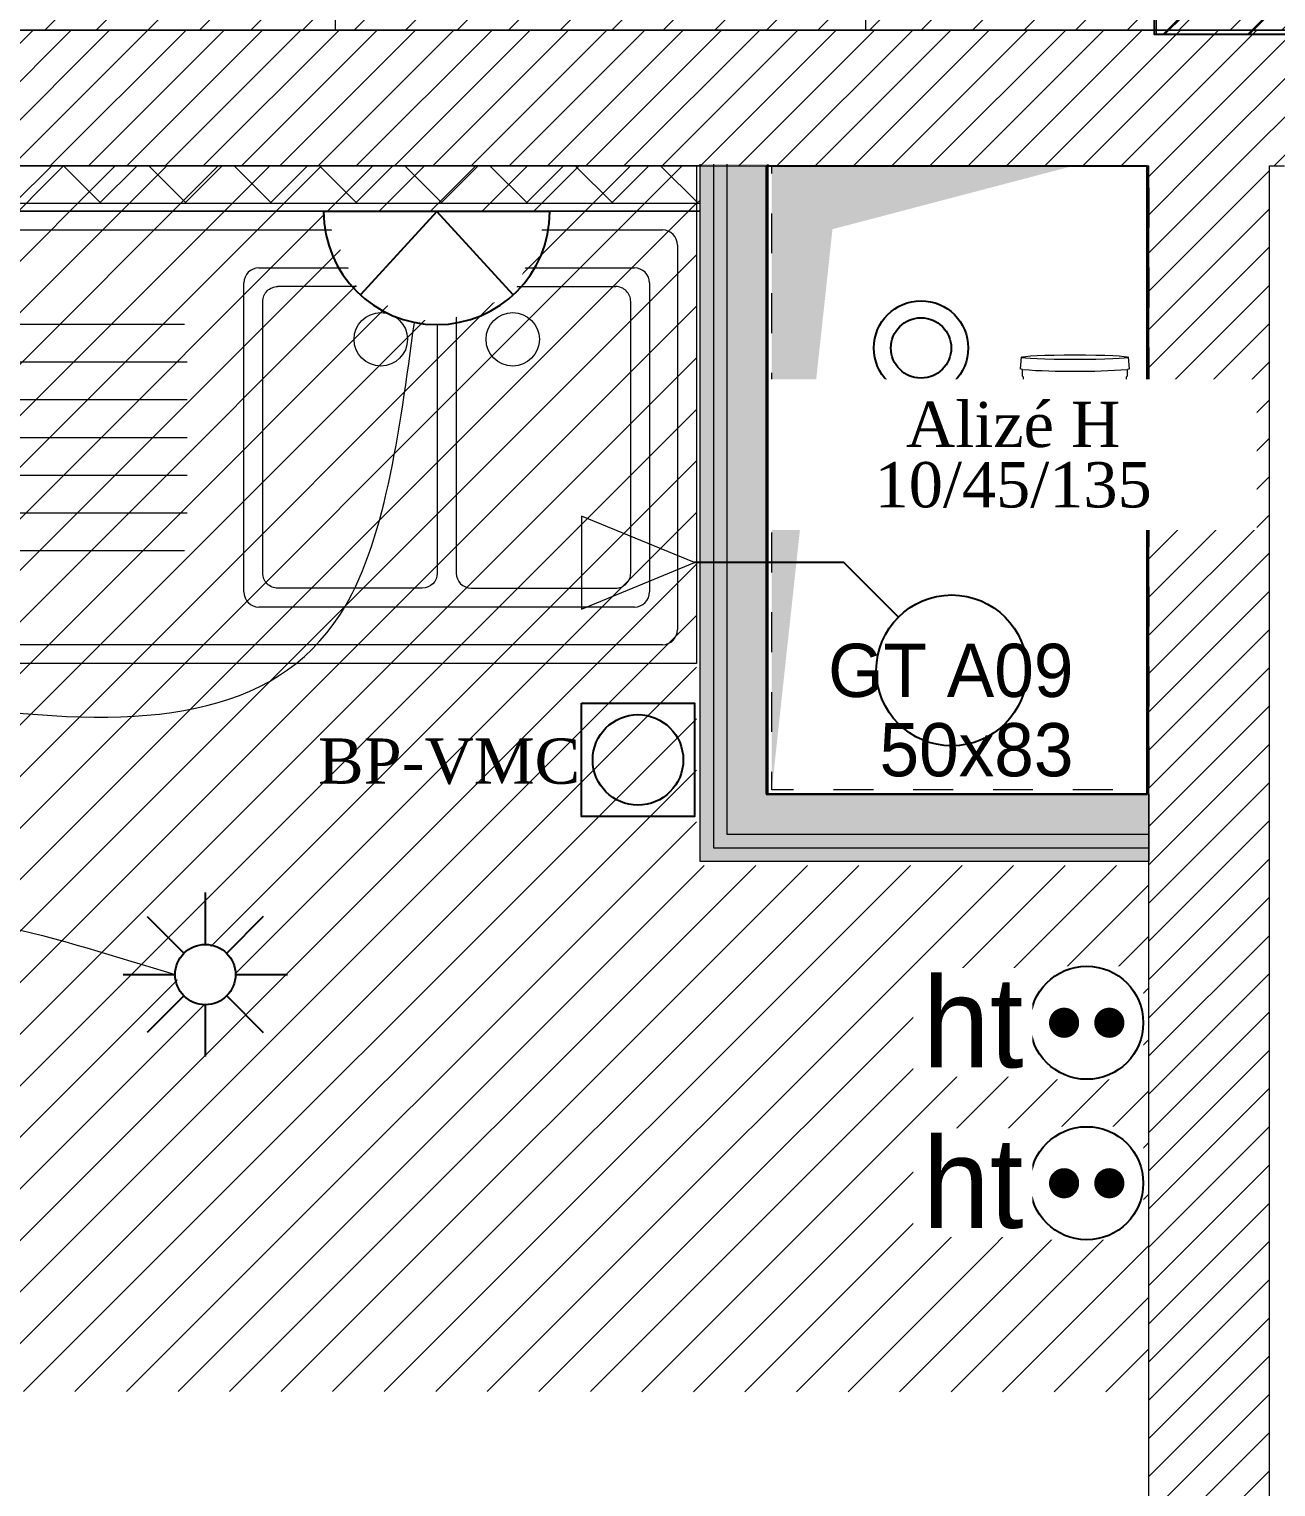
# Model space of a CAD drawing. Header units: centimetres. Extents: x 2666 to 9670, y 1889 to 5633.
# Drawn here: x 6043.4 to 6208.7, y 3959.2 to 4152.5 of the extents above; entities that cross this region are included whole.
import ezdxf

# ---------------------------------------------------------------- set-up
doc = ezdxf.new("R2010")
doc.units = ezdxf.units.CM
doc.header["$LTSCALE"] = 12.7
for name, pattern in [('ISO-03', [3, 1.2, -1.8]), ('Style de ligne -11', [0.694444, 0.41656, -0.277884]), ('VW-01', [0.83312, 0.41656, -0.41656])]:
    doc.linetypes.add(name, pattern=pattern)
doc.layers.add('B faience', color=7, linetype='Style de ligne -11', lineweight=13, true_color=0x0040ff)
doc.layers.add('C ANNOTATIONS-textes-numérotation gaine', color=7, linetype='ISO-03', lineweight=5, true_color=0xdd0000)
for name, color, linetype, lineweight in [('B Faux plafonds', 7, 'Continuous', 5), ('B Faux plafonds-1', 7, 'Continuous', 5), ('B GÈnÈral', 7, 'Continuous', 5), ('B Général', 7, 'Continuous', 5), ('C ANNOTATIONS-prestations', 7, 'Continuous', 5), ('C ANNOTATIONS-prestations-1', 7, 'Continuous', 5), ('F REMPLISSAGE-vert clair', 7, 'Continuous', 13), ('F REMPLISSAGE-vert clair-1', 7, 'Continuous', 5), ('F REMPLISSAGE-vert foncÈ', 7, 'Continuous', 5), ('F REMPLISSAGE-vert foncé', 7, 'Continuous', 13), ('prlm-ELEC-CFO', 1, 'Continuous', 25)]:
    doc.layers.add(name, color=color, linetype=linetype, lineweight=lineweight)
for name, color, linetype in [('prlm-CHAUFF', 4, 'Continuous'), ('prlm-EAU-CHU', 42, 'Continuous'), ('prlm-EAU-EUEV', 25, 'Continuous'), ('prlm-GT', 242, 'Continuous'), ('prlm-MOD', 64, 'Continuous'), ('prlm-VMC', 93, 'Continuous')]:
    doc.layers.add(name, color=color, linetype=linetype)
doc.styles.add('Eurostile', font='')
doc.styles.add('prlm-elec-cfo', font='comic.ttf', dxfattribs={"height": 12})
doc.styles.add('prlm-vmc', font='pala.ttf', dxfattribs={"height": 14})
doc.styles.get('Eurostile').set_extended_font_data('Eurostile')
pattern_1 = [(45, (0, 0.2205), (-3.5277778, 3.3072917), [])]
pattern_2 = [(45, (0, 0), (2.4253472, -2.6458333), [])]

# ---------------------------------------------------------------- blocks, each defined once
blk = doc.blocks.new('Groupe-28-1')
at = {"layer": 'B Général', "color": 7, "linetype": 'VW-01', "lineweight": 5, "flags": 128}
blk.add_lwpolyline([(6141.89, 4134.39), (6191.89, 4134.39), (6191.89, 4051.63), (6141.89, 4051.63)], close=True, dxfattribs=at)
at = {"layer": 'C ANNOTATIONS-textes-numérotation gaine', "color": 7, "insert": (6181.89, 4071.02), "char_height": 7.059, "width": 50, "attachment_point": 3, "line_spacing_factor": 0.894142, "style": 'Eurostile'}
blk.add_mtext('GT A09\\P50x83', dxfattribs=at)
blk = doc.blocks.new('xi.be')
at = {"layer": 'prlm-VMC', "color": 0, "linetype": 'ByBlock', "lineweight": 5, "flags": 128}
blk.add_lwpolyline([(-6.17, -15), (6.17, -15), (0, 0)], close=True, dxfattribs=at)
at = {"layer": 'prlm-VMC', "color": 0, "linetype": 'ByBlock', "lineweight": 5}
blk.add_solid([(0, -1), (5.17, -14), (-5.17, -14), (0, -1)], dxfattribs=at)
blk = doc.blocks.new('xi.ventvert')
at = {"layer": 'prlm-CHAUFF', "ltscale": 50}
for radius in [6.25, 4]:
    blk.add_circle((0, 0), radius, dxfattribs=at)
blk = doc.blocks.new('xi.chu')
at = {"layer": 'prlm-EAU-EUEV', "linetype": 'ByBlock', "lineweight": 5}
blk.add_hatch(color=0, dxfattribs=at).paths.add_polyline_path([(6.5, 0, 1), (-6.5, 0, 1)])
at = {"layer": 'prlm-EAU-EUEV', "color": 0, "linetype": 'ByBlock', "lineweight": 5}
blk.add_circle((0, 0), 6.5, dxfattribs=at)
blk = doc.blocks.new('xi.cceu1')
at = {"layer": 'prlm-EAU-CHU', "color": 0, "lineweight": 13}
for p, q in [((-4.87, -7.27), (-4.87, -4.09)), ((4.87, -4.09), (4.87, -7.27)), ((-4.34, -6.83), (-6.84, -8.91)), ((6.84, -8.91), (4.34, -6.83)), ((-6.85, -8.92), (-6.85, -12.09)), ((6.85, -12.09), (6.85, -8.92)), ((-7.25, -13.12), (-6.97, -13.03)), ((-7.25, -13.12), (-7.11, -14.67)), ((-6.85, -12.09), (-6.97, -12.22)), ((-6.97, -12.22), (-6.97, -13.03)), ((6.97, -12.22), (6.85, -12.09)), ((6.94, -13.03), (7.25, -13.12)), ((6.97, -13.03), (6.97, -12.22)), ((7.11, -14.67), (7.25, -13.12))]:
    blk.add_line(p, q, dxfattribs=at)
for radius in [6.36, 4.67]:
    blk.add_circle((0, 0), radius, dxfattribs=at)
for centre, radius, start, end in [((-0.73, -11.68), 6.05, 106.1332, 126.5542), ((0.73, -11.68), 6.05, 53.4458, 73.8668), ((0, -87.18), 78.56, 84.9975, 95.0025), ((0.01, -119.65), 106.84, 86.281, 93.7477)]:
    blk.add_arc(centre, radius, start, end, dxfattribs=at)
blk.add_ellipse((0, -14.67), major_axis=(7.1, 0), ratio=0.043635, dxfattribs=at)
blk = doc.blocks.new('xi.bp-vmc-cui')
at = {"layer": 'prlm-VMC', "color": 0, "linetype": 'ByBlock', "lineweight": -2, "flags": 128}
blk.add_lwpolyline([(-7.5, 7.5), (7.5, 7.5), (7.5, -7.5), (-7.5, -7.5)], close=True, dxfattribs=at)
at = {"layer": 'prlm-VMC', "color": 0, "linetype": 'ByBlock', "lineweight": -2}
blk.add_circle((0, 0), 6, dxfattribs=at)
blk = doc.blocks.new('xi.ECAP')
at = {"color": 0}
blk.add_wipeout([(-15, 0), (-10.13, 11.06), (0, 15), (10.13, 11.06), (15, 0)], dxfattribs=at).dxf.layer = 'prlm-ELEC-CFO'
at = {"layer": 'prlm-ELEC-CFO', "color": 0, "linetype": 'ByBlock', "lineweight": -2, "flags": 128}
blk.add_lwpolyline([(15, 0, 1), (-15, 0)], format="xyb", close=True, dxfattribs=at)
at = {"layer": 'prlm-ELEC-CFO', "color": 0}
blk.add_lwpolyline([(-10.13, 11.06), (0, 0), (10.13, 11.06)], dxfattribs=at)
blk = doc.blocks.new('xi.SPOT')
at = {"color": 0, "lineweight": 5}
blk.add_wipeout([(-4, 0), (-2.83, -2.83), (0, -4), (2.83, -2.83), (4, 0), (2.83, 2.83), (0, 4), (-2.83, 2.83)], dxfattribs=at).dxf.layer = 'prlm-ELEC-CFO'
at = {"layer": 'prlm-ELEC-CFO', "color": 0, "linetype": 'ByBlock', "lineweight": -2, "flags": 128}
for points in [[(0, 10.88), (0, 4)], [(-7.69, 7.69), (-2.83, 2.83)], [(7.69, 7.69), (2.83, 2.83)], [(-10.88, 0), (-4, 0)], [(4, 0), (10.88, 0)], [(-2.83, -2.83), (-7.69, -7.69)], [(2.83, -2.83), (7.69, -7.69)], [(0, -4), (0, -10.88)]]:
    blk.add_lwpolyline(points, dxfattribs=at)
at = {"layer": 'prlm-ELEC-CFO', "color": 0, "linetype": 'ByBlock', "lineweight": -2}
blk.add_circle((0, 0), 4, dxfattribs=at)
blk = doc.blocks.new('xi.PCHT')
at = {"color": 0, "lineweight": 5}
blk.add_wipeout([(-7.5, -7.5), (7.5, -7.5), (7.5, 7.5), (-7.5, 7.5)], dxfattribs=at).dxf.layer = 'prlm-ELEC-CFO'
at = {"layer": 'prlm-ELEC-CFO', "color": 0, "linetype": 'ByBlock', "lineweight": 5, "const_width": 2}
for points in [[(-4, 0, 1), (-2, 0, 1)], [(2, 0, 1), (4, 0, 1)]]:
    blk.add_lwpolyline(points, format="xyb", close=True, dxfattribs=at)
at = {"layer": 'prlm-ELEC-CFO', "color": 0, "linetype": 'ByBlock', "lineweight": -2}
blk.add_circle((0, 0), 7.5, dxfattribs=at)
blk = doc.blocks.new('Evier 120.60 RSH')
at = {"layer": 'B Général', "color": 7, "linetype": 'Continuous', "lineweight": 5}
for p, q in [((-55.5, -2.5), (55.5, -2.5)), ((-57.5, -55.5), (-57.5, -4.5)), ((57.5, -4.5), (57.5, -55.5)), ((2, -7.53), (51.79, -7.53)), ((0, -50.5), (0, -9.53)), ((53.79, -9.53), (53.79, -50.5)), ((18.98, -10), (18.98, -10)), ((-52.12, -15), (-7.88, -15)), ((-52.5, -20), (-7.5, -20)), ((-52.5, -25), (-7.5, -25)), ((-52.5, -30), (-7.5, -30)), ((-52.5, -35), (-7.5, -35)), ((-52.5, -40), (-7.5, -40)), ((25.65, -43.33), (25.65, -43.33)), ((-52.12, -45), (-7.88, -45)), ((9.17, -50), (9.17, -50)), ((51.79, -52.5), (2, -52.5)), ((55.5, -57.5), (-55.5, -57.5))]:
    blk.add_line(p, q, dxfattribs=at)
at = {"layer": 'B Général', "color": 7, "linetype": 'Continuous', "lineweight": 5, "flags": 128}
blk.add_lwpolyline([(-60, 0), (-60, 6), (60, 6), (60, 0)], dxfattribs=at)
blk.add_lwpolyline([(-60, 0), (60, 0), (60, -60), (-60, -60)], close=True, dxfattribs=at)
for points in [[(25.65, -12), (25.65, -48, -0.414212), (23.65, -50), (4.5, -50, -0.198914), (3.09, -49.41, -0.198914), (2.5, -48), (2.5, -12, -0.414214), (4.5, -10)], [(25.65, -12, 0.414212), (23.65, -10), (4.45, -10)], [(28.15, -12), (28.15, -48, 0.414212), (30.15, -50), (49.29, -50, 0.198914), (50.71, -49.41, 0.198914), (51.29, -48), (51.29, -12, 0.414214), (49.29, -10)], [(28.15, -12, -0.414212), (30.15, -10), (49.34, -10)]]:
    blk.add_lwpolyline(points, format="xyb", dxfattribs=at)
at = {"layer": 'B Général', "color": 7, "linetype": 'Continuous', "lineweight": 5}
for centre, start, end in [((-55.5, -4.5), 90, 180), ((55.5, -4.5), 0, 90), ((2, -9.53), 90, 180), ((51.79, -9.53), 0, 90), ((2, -50.5), 180, 270), ((51.79, -50.5), 270, 0), ((-55.5, -55.5), 180, 270), ((55.5, -55.5), 270, 0)]:
    blk.add_arc(centre, 2, start, end, dxfattribs=at)
for centre in [(18.15, -17), (35.65, -17)]:
    blk.add_ellipse(centre, major_axis=(3.54, 0), ratio=1, dxfattribs=at)

msp = doc.modelspace()

# ---------------------------------------------------------------- hatches: boundary and pattern name
at = {"layer": 'B Faux plafonds', "linetype": 'Continuous', "lineweight": 5, "true_color": 0xaaaaaa}
h = msp.add_hatch(dxfattribs=at)
h.set_pattern_fill('F_P__SOFFITE', color=253, style=0, pattern_type=2)
h.set_pattern_definition(pattern_1)
h.paths.add_polyline_path([(4337.44, 3228.48), (4207.44, 3228.48), (4207.44, 4282.39), (4659.96, 4282.39), (4659.96, 4330.39), (5019.96, 4330.39), (5019.96, 4687.89), (5150.04, 4687.72), (5150.04, 4282.39), (6787.89, 4282.39), (6787.89, 4152.39), (4337.44, 4152.39)])
at = {"layer": 'B Faux plafonds-1', "linetype": 'Continuous', "lineweight": 5, "true_color": 0xaaaaaa}
h = msp.add_hatch(dxfattribs=at)
h.set_pattern_fill('F_P__SOFFITE', color=253, style=0, pattern_type=2)
h.set_pattern_definition(pattern_1)
h.paths.add_polyline_path([(5812.97, 4134.4), (5812.95, 3971.89), (6191.88, 3971.83), (6191.89, 4041.63), (6131.89, 4041.63), (6131.89, 4134.39)])
at = {"layer": 'B GÈnÈral', "linetype": 'Continuous', "lineweight": 5}
h = msp.add_hatch(dxfattribs=at)
h.set_pattern_fill('50_BETON', style=0, pattern_type=2)
h.set_pattern_definition(pattern_2)
h.paths.add_polyline_path([(5534.54, 4152.39), (5534.54, 4134.39), (6589.65, 4134.39), (6589.65, 4152.39)])
at = {"layer": 'B GÈnÈral', "linetype": 'Continuous', "lineweight": 5, "true_color": 0x808080}
h = msp.add_hatch(dxfattribs=at)
h.set_pattern_fill('02_ISOLANT', color=8, angle=-180, style=0, pattern_type=2)
h.set_pattern_definition([(-135, (0, 0), (5.656854, -5.656854), []), (-45, (0, 0), (-5.656854, -5.656854), [])])
h.paths.add_polyline_path([(6132.39, 4129.39), (6132.39, 4134.39), (5812.96, 4134.39), (5812.96, 4129.39)])
at = {"layer": 'B GÈnÈral', "linetype": 'Continuous', "lineweight": 5}
h = msp.add_hatch(dxfattribs=at)
h.set_pattern_fill('50_BETON', style=0, pattern_type=2)
h.set_pattern_definition(pattern_2)
h.paths.add_polyline_path([(6207.89, 4134.39), (6191.89, 4134.39), (6191.89, 3325.39), (6207.89, 3325.39)])
at = {"layer": 'C ANNOTATIONS-prestations-1', "linetype": 'Continuous', "lineweight": 9, "true_color": 0x989898}
h = msp.add_hatch(dxfattribs=at)
h.set_pattern_fill('DALETTES TERRASSE 50X50', color=252, scale=1.406016, style=0, pattern_type=2)
h.set_pattern_definition([(0, (4678, 4152.39), (4e-15, -70.3008), []), (-90, (4678, 4152.39), (70.3008, 0), [])])
h.paths.add_polyline_path([(4337.44, 3228.48), (4207.44, 3228.48), (4207.44, 4282.39), (4659.96, 4282.39), (4659.96, 4330.39), (5019.96, 4330.39), (5019.96, 4687.89), (5150.04, 4687.72), (5150.04, 4282.39), (6787.89, 4282.39), (6787.89, 4152.39), (4337.44, 4152.39)])
at = {"layer": 'C ANNOTATIONS-prestations-1', "linetype": 'Continuous', "lineweight": 18, "true_color": 0x729900}
h = msp.add_hatch(dxfattribs=at)
h.set_pattern_fill('ANSI31_9', color=64, style=0, pattern_type=2)
h.set_pattern_definition([(45, (-3604.171, 0), (-5.61266, 5.61266), [])])
h.paths.add_polyline_path([(6192.85, 4231.31), (6192.85, 4151.91), (6224.93, 4151.91), (6224.93, 4282.34), (6192.85, 4282.34), (6192.85, 4231.31)])
at = {"layer": 'prlm-MOD'}
h = msp.add_hatch(dxfattribs=at)
h.set_pattern_fill('ANSI31', color=256, scale=2.5)
h.set_pattern_definition([(45, (-3604.411, -0.052), (-5.61266, 5.61266), [])])
h.paths.add_polyline_path([(6192.61, 4231.25), (6192.61, 4151.85), (6224.69, 4151.85), (6224.69, 4282.29), (6192.61, 4282.29)])

# ---------------------------------------------------------------- linework, layer by layer
at = {"layer": 'B faience'}
msp.add_line((5951.89, 4128.39), (6132.39, 4128.39), dxfattribs=at)
at = {"layer": 'B GÈnÈral', "color": 9, "linetype": 'Continuous', "true_color": 0xc0dcc0}
for points in [[(6141.39, 4051.13), (6132.39, 4042.13), (6141.39, 4134.63), (6132.39, 4134.63)], [(6191.89, 4051.13), (6191.89, 4042.13), (6141.39, 4051.13), (6132.39, 4042.13)]]:
    msp.add_solid(points, dxfattribs=at)
at = {"layer": 'B GÈnÈral', "color": 254, "linetype": 'Continuous', "true_color": 0xd6d6d6}
msp.add_solid([(6149.94, 4125.99), (6181.89, 4134.39), (6141.89, 4051.63), (6141.89, 4134.39)], dxfattribs=at)
at = {"layer": 'B Général', "color": 7, "linetype": 'Continuous', "lineweight": 18}
for p, q in [((5534.54, 4152.39), (6589.65, 4152.39)), ((5534.54, 4134.39), (6191.89, 4134.39)), ((6191.89, 3551.39), (6191.89, 4134.39)), ((6207.89, 3325.39), (6207.89, 4134.39)), ((6207.89, 4134.39), (6209.89, 4134.39))]:
    msp.add_line(p, q, dxfattribs=at)
at = {"layer": 'B Général', "color": 7, "linetype": 'Continuous', "lineweight": 5}
for p, q in [((5534.54, 4152.39), (6589.65, 4152.39)), ((5534.54, 4134.39), (6191.89, 4134.39)), ((6132.39, 4134.39), (5812.96, 4134.39)), ((6191.89, 3551.39), (6191.89, 4134.39)), ((6207.89, 3325.39), (6207.89, 4134.39)), ((6207.89, 4134.39), (6209.89, 4134.39)), ((6132.39, 4129.39), (5812.96, 4129.39)), ((6132.39, 4128.39), (5812.96, 4128.39))]:
    msp.add_line(p, q, dxfattribs=at)
at = {"layer": 'B Général', "color": 7, "linetype": 'Continuous', "lineweight": 13}
for p, q in [((6132.39, 4134.39), (5812.96, 4134.39)), ((6132.39, 4134.39), (6132.39, 4134.63)), ((6141.39, 4051.13), (6141.39, 4134.63)), ((6132.39, 4128.39), (5812.96, 4128.39)), ((6132.39, 4042.13), (6132.39, 4128.39)), ((6191.89, 4051.13), (6141.39, 4051.13)), ((6191.89, 4051.13), (6191.89, 4042.13)), ((6191.89, 4042.13), (6132.39, 4042.13))]:
    msp.add_line(p, q, dxfattribs=at)
at = {"layer": 'C ANNOTATIONS-prestations', "color": 7, "linetype": 'Continuous', "lineweight": 5, "flags": 128}
msp.add_lwpolyline([(4337.44, 3228.48), (4207.44, 3228.48), (4207.44, 4282.39), (4659.96, 4282.39), (4659.96, 4330.39), (5019.96, 4330.39), (5019.96, 4687.89), (5150.04, 4687.72), (5150.04, 4282.39), (6787.89, 4282.39), (6787.89, 4152.39), (4337.44, 4152.39)], close=True, dxfattribs=at)
msp.add_lwpolyline([(4337.44, 3228.48), (4207.44, 3228.48), (4207.44, 4282.39), (4659.96, 4282.39), (4659.96, 4330.39), (5019.96, 4330.39), (5019.96, 4687.89), (5150.04, 4687.72), (5150.04, 4282.39), (6787.89, 4282.39), (6787.89, 4152.39), (4337.44, 4152.39)], close=True, dxfattribs=at)
at = {"layer": 'C ANNOTATIONS-prestations', "flags": 128}
msp.add_lwpolyline([(6192.85, 4231.31), (6192.85, 4151.91), (6224.93, 4151.91), (6224.93, 4282.34), (6192.85, 4282.34), (6192.85, 4231.31)], dxfattribs=at)
at = {"layer": 'F REMPLISSAGE-vert clair'}
for p, q in [((6134.19, 4043.93), (6134.19, 4134.63)), ((6135.99, 4045.73), (6135.99, 4134.63)), ((6135.99, 4045.73), (6135.99, 4134.63)), ((6191.89, 4043.93), (6134.19, 4043.93)), ((6191.89, 4045.73), (6135.99, 4045.73)), ((6191.89, 4045.73), (6135.99, 4045.73))]:
    msp.add_line(p, q, dxfattribs=at)
at = {"layer": 'F REMPLISSAGE-vert clair', "color": 7, "linetype": 'Continuous', "lineweight": 13}
for p, q in [((6141.39, 4051.13), (6141.39, 4134.63)), ((6191.89, 4051.13), (6141.39, 4051.13))]:
    msp.add_line(p, q, dxfattribs=at)
at = {"layer": 'F REMPLISSAGE-vert clair-1', "color": 9, "linetype": 'Continuous', "true_color": 0xc0dcc0}
for points in [[(6134.19, 4043.93), (6135.99, 4045.73), (6134.19, 4134.63), (6135.99, 4134.63)], [(6135.99, 4045.73), (6141.39, 4051.13), (6135.99, 4134.63), (6141.39, 4134.63)], [(6191.89, 4045.73), (6191.89, 4051.13), (6135.99, 4045.73), (6141.39, 4051.13)], [(6191.89, 4043.93), (6191.89, 4045.73), (6134.19, 4043.93), (6135.99, 4045.73)]]:
    msp.add_solid(points, dxfattribs=at)
at = {"layer": 'F REMPLISSAGE-vert foncÈ', "color": 54, "linetype": 'Continuous', "true_color": 0x99aa00}
for points in [[(6132.39, 4042.13), (6134.19, 4043.93), (6132.39, 4134.63), (6134.19, 4134.63)], [(6191.89, 4042.13), (6191.89, 4043.93), (6132.39, 4042.13), (6134.19, 4043.93)]]:
    msp.add_solid(points, dxfattribs=at)
at = {"layer": 'F REMPLISSAGE-vert foncé', "color": 7, "linetype": 'Continuous', "lineweight": 13}
for p, q in [((6132.39, 4042.13), (6132.39, 4134.63)), ((6191.89, 4042.13), (6132.39, 4042.13))]:
    msp.add_line(p, q, dxfattribs=at)
at = {"layer": 'F REMPLISSAGE-vert foncé'}
for p, q in [((6134.19, 4043.93), (6134.19, 4134.63)), ((6191.89, 4043.93), (6134.19, 4043.93))]:
    msp.add_line(p, q, dxfattribs=at)
at = {"layer": 'prlm-GT'}
msp.add_lwpolyline([(6141.15, 4051.08), (6191.65, 4051.08), (6191.65, 4134.34), (6141.15, 4134.34)], close=True, dxfattribs=at)
at = {"layer": 'prlm-MOD'}
msp.add_lwpolyline([(6192.61, 4231.25), (6192.61, 4151.85), (6224.69, 4151.85), (6224.69, 4282.29), (6192.61, 4282.29), (6192.61, 4231.25)], dxfattribs=at)
at = {"layer": 'prlm-VMC'}
msp.add_lwpolyline([(6158.68, 4074.56), (6151.45, 4081.79), (6131.65, 4081.79)], dxfattribs=at)
msp.add_circle((6165.75, 4067.49), 10, dxfattribs=at)

# ---------------------------------------------------------------- block references
at = {"layer": 'B Général', "color": 7}
msp.add_blockref('Evier 120.60 RSH', (6071.89, 4128.39), dxfattribs=at)
at = {"layer": 'C ANNOTATIONS-textes-numérotation gaine', "color": 7}
msp.add_blockref('Groupe-28-1', (0, 0), dxfattribs=at)
at = {"layer": 'prlm-CHAUFF'}
msp.add_blockref('xi.ventvert', (6161.68, 4110.24), dxfattribs=at)
at = {"layer": 'prlm-EAU-CHU', "rotation": 180}
msp.add_blockref('xi.cceu1', (6182.08, 4094.34), dxfattribs=at)
at = {"layer": 'prlm-EAU-EUEV'}
for p in [(6171.94, 4094.34), (6182.08, 4094.34)]:
    msp.add_blockref('xi.chu', p, dxfattribs=at)
at = {"layer": 'prlm-ELEC-CFO'}
msp.add_blockref('xi.bp-vmc-cui', (6124.15, 4055.62), dxfattribs=at)
at = {"layer": 'prlm-VMC', "color": 1, "rotation": 270.0000026290315}
msp.add_blockref('xi.be', (6131.65, 4081.79), dxfattribs=at)

# ---------------------------------------------------------------- texts
at = {"layer": 'prlm-ELEC-CFO', "insert": (6081.73, 4058.46), "char_height": 6, "attachment_point": 1, "style": 'prlm-vmc'}
msp.add_mtext_dynamic_manual_height_columns('BP-VMC', width=101.1298, gutter_width=50, heights=[0], dxfattribs=at)

# ---------------------------------------------------------------- next in the draw order: block references
at = {"layer": 'prlm-ELEC-CFO', "rotation": 180}
msp.add_blockref('xi.ECAP', (6097.47, 4128.34), dxfattribs=at)
at = {"layer": 'prlm-ELEC-CFO'}
for name, p in [('xi.SPOT', (6066.78, 4027.15)), ('xi.PCHT', (6183.65, 4020.76)), ('xi.PCHT', (6183.65, 3999.48))]:
    msp.add_blockref(name, p, dxfattribs=at)

# ---------------------------------------------------------------- next in the draw order: texts
at = {"layer": 'prlm-VMC', "ltscale": 25, "insert": (6173.9, 4096.06), "char_height": 6, "width": 58.6147, "attachment_point": 5, "line_spacing_factor": 0.8, "style": 'prlm-vmc', "bg_fill": 2}
msp.add_mtext('Alizé H 10/45/135', dxfattribs=at)

# ---------------------------------------------------------------- next in the draw order: linework, layer by layer
at = {"layer": 'prlm-ELEC-CFO', "lineweight": 13}
for points in [[(5819.63, 3966.61), (5838.18, 4036.01), (5964.89, 4075.51), (6084.69, 4074.96), (6094.5, 4113.64)], [(5970.78, 4027.15), (6015.92, 4036.67), (6062.78, 4027.15)]]:
    msp.add_spline(points, degree=3, dxfattribs=at)

# ---------------------------------------------------------------- next in the draw order: texts
at = {"layer": 'prlm-ELEC-CFO', "lineweight": 20, "char_height": 12, "attachment_point": 5, "line_spacing_factor": 0.8, "style": 'prlm-elec-cfo', "bg_fill": 3, "box_fill_scale": 1.1, "bg_fill_color": 256, "bg_fill_transparency": 0}
for insert in [(6168.57, 4020.76), (6168.57, 3999.48)]:
    msp.add_mtext('ht', dxfattribs=dict(at, insert=insert))

doc.saveas('drawing.dxf')
